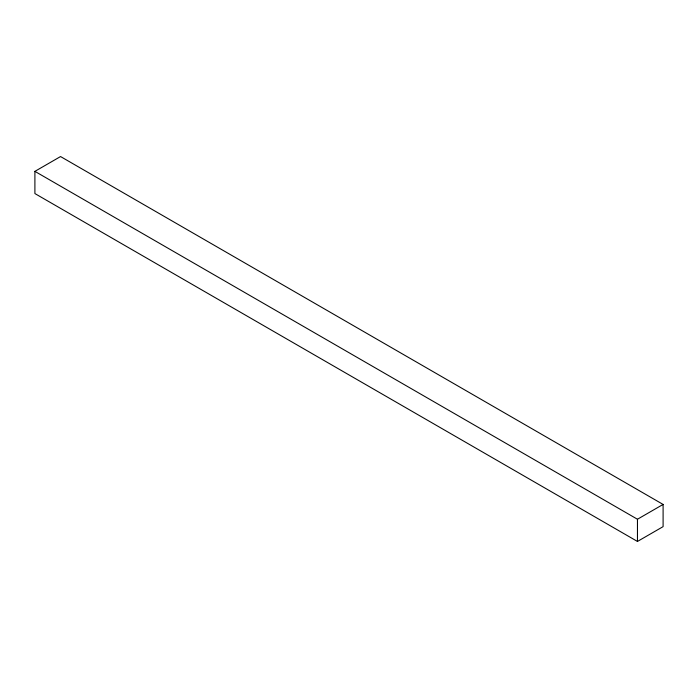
<?xml version="1.0" encoding="UTF-8"?>
<svg xmlns="http://www.w3.org/2000/svg" width="698" height="698" viewBox="0 0 698 698"><rect width="100%" height="100%" fill="white"/><g stroke="black" fill="none" stroke-linecap="round" stroke-linejoin="round"><path stroke-width="1.05" d="M34.9 171.359L60.543 156.553L663.1 504.436L663.1 526.641L637.457 541.447L34.9 193.564L34.9 171.359L637.457 519.242L663.1 504.436M637.457 519.242L637.457 541.447"/></g></svg>
